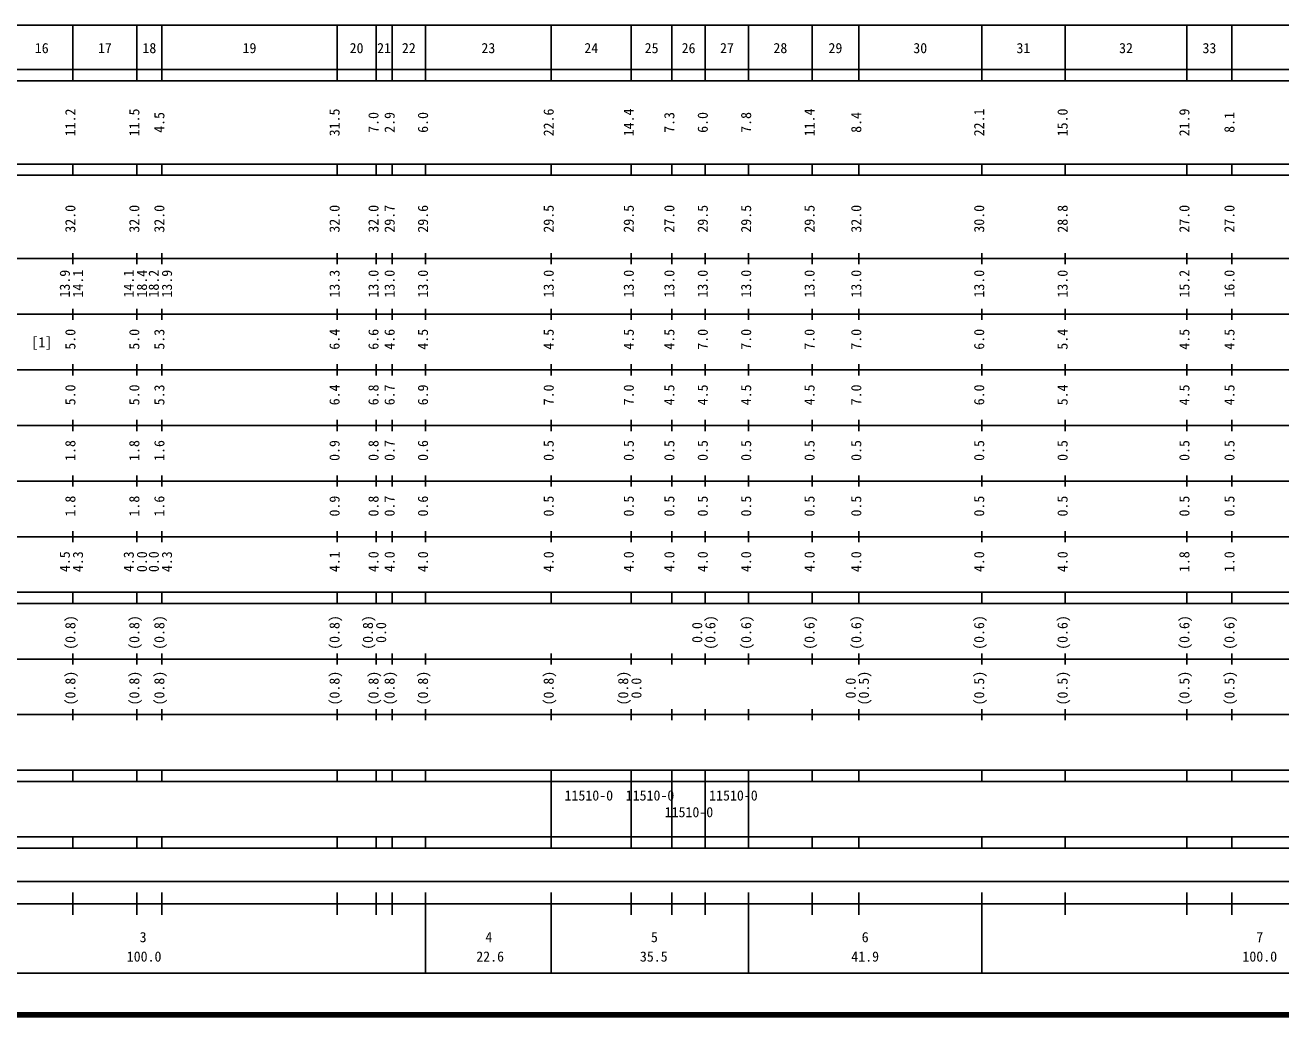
# Model space of a CAD drawing. Units: millimetres on the paper, enlarged 1000 times. Extents: x 40000 to 680000, y 20000 to 380000.
# Drawn here: x 296009 to 521795, y 20000 to 198000 of the extents above; entities that cross this region are included whole.
import ezdxf
from ezdxf.enums import TextEntityAlignment as Align

# ---------------------------------------------------------------- set-up
doc = ezdxf.new("R2010")
doc.units = ezdxf.units.MM
doc.header["$LTSCALE"] = 1000
doc.layers.add('M-TTL', color=2, linetype='Continuous', lineweight=140)
doc.layers.add('M-TTL-BAND', color=7, linetype='Continuous', lineweight=25)
doc.styles.add('ＭＳ ゴシック', font='')
doc.styles.get('ＭＳ ゴシック').set_extended_font_data('MS Gothic')

msp = doc.modelspace()

# ---------------------------------------------------------------- linework, layer by layer
at = {"layer": 'M-TTL'}
msp.add_line((40000, 20000), (680000, 20000), dxfattribs=at)
at = {"layer": 'M-TTL-BAND'}
for p, q in [((68000, 198000), (579000, 198000)), ((304600, 188000), (304600, 198000)), ((316100, 188000), (316100, 198000)), ((320600, 188000), (320600, 198000)), ((352100, 188000), (352100, 198000)), ((359100, 188000), (359100, 198000)), ((362000, 188000), (362000, 198000)), ((368000, 188000), (368000, 198000)), ((390600, 188000), (390600, 198000)), ((405000, 188000), (405000, 198000)), ((412300, 188000), (412300, 198000)), ((418300, 188000), (418300, 198000)), ((426100, 188000), (426100, 198000)), ((437500, 188000), (437500, 198000)), ((445900, 188000), (445900, 198000)), ((468000, 188000), (468000, 198000)), ((483000, 188000), (483000, 198000)), ((504900, 188000), (504900, 198000)), ((513000, 188000), (513000, 198000)), ((40000, 190000), (579000, 190000)), ((40000, 188000), (579000, 188000)), ((40000, 173000), (579000, 173000)), ((304600, 171000), (304600, 173000)), ((316100, 171000), (316100, 173000)), ((320600, 171000), (320600, 173000)), ((352100, 171000), (352100, 173000)), ((359100, 171000), (359100, 173000)), ((362000, 171000), (362000, 173000)), ((368000, 171000), (368000, 173000)), ((390600, 171000), (390600, 173000)), ((405000, 171000), (405000, 173000)), ((412300, 171000), (412300, 173000)), ((418300, 171000), (418300, 173000)), ((426100, 171000), (426100, 173000)), ((437500, 171000), (437500, 173000)), ((445900, 171000), (445900, 173000)), ((468000, 171000), (468000, 173000)), ((483000, 171000), (483000, 173000)), ((504900, 171000), (504900, 173000)), ((513000, 171000), (513000, 173000)), ((40000, 171000), (579000, 171000)), ((40000, 156000), (579000, 156000)), ((304600, 155000), (304600, 157000)), ((316100, 155000), (316100, 157000)), ((320600, 155000), (320600, 157000)), ((352100, 155000), (352100, 157000)), ((359100, 155000), (359100, 157000)), ((362000, 155000), (362000, 157000)), ((368000, 155000), (368000, 157000)), ((390600, 155000), (390600, 157000)), ((405000, 155000), (405000, 157000)), ((412300, 155000), (412300, 157000)), ((418300, 155000), (418300, 157000)), ((426100, 155000), (426100, 157000)), ((437500, 155000), (437500, 157000)), ((445900, 155000), (445900, 157000)), ((468000, 155000), (468000, 157000)), ((483000, 155000), (483000, 157000)), ((504900, 155000), (504900, 157000)), ((513000, 155000), (513000, 157000)), ((304600, 145000), (304600, 147000)), ((316100, 145000), (316100, 147000)), ((320600, 145000), (320600, 147000)), ((352100, 145000), (352100, 147000)), ((359100, 145000), (359100, 147000)), ((362000, 145000), (362000, 147000)), ((368000, 145000), (368000, 147000)), ((390600, 145000), (390600, 147000)), ((405000, 145000), (405000, 147000)), ((412300, 145000), (412300, 147000)), ((418300, 145000), (418300, 147000)), ((426100, 145000), (426100, 147000)), ((437500, 145000), (437500, 147000)), ((445900, 145000), (445900, 147000)), ((468000, 145000), (468000, 147000)), ((483000, 145000), (483000, 147000)), ((504900, 145000), (504900, 147000)), ((513000, 145000), (513000, 147000)), ((46000, 146000), (579000, 146000)), ((52000, 136000), (579000, 136000)), ((304600, 135000), (304600, 137000)), ((316100, 135000), (316100, 137000)), ((320600, 135000), (320600, 137000)), ((352100, 135000), (352100, 137000)), ((359100, 135000), (359100, 137000)), ((362000, 135000), (362000, 137000)), ((368000, 135000), (368000, 137000)), ((390600, 135000), (390600, 137000)), ((405000, 135000), (405000, 137000)), ((412300, 135000), (412300, 137000)), ((418300, 135000), (418300, 137000)), ((426100, 135000), (426100, 137000)), ((437500, 135000), (437500, 137000)), ((445900, 135000), (445900, 137000)), ((468000, 135000), (468000, 137000)), ((483000, 135000), (483000, 137000)), ((504900, 135000), (504900, 137000)), ((513000, 135000), (513000, 137000)), ((304600, 125000), (304600, 127000)), ((316100, 125000), (316100, 127000)), ((320600, 125000), (320600, 127000)), ((352100, 125000), (352100, 127000)), ((359100, 125000), (359100, 127000)), ((362000, 125000), (362000, 127000)), ((368000, 125000), (368000, 127000)), ((390600, 125000), (390600, 127000)), ((405000, 125000), (405000, 127000)), ((412300, 125000), (412300, 127000)), ((418300, 125000), (418300, 127000)), ((426100, 125000), (426100, 127000)), ((437500, 125000), (437500, 127000)), ((445900, 125000), (445900, 127000)), ((468000, 125000), (468000, 127000)), ((483000, 125000), (483000, 127000)), ((504900, 125000), (504900, 127000)), ((513000, 125000), (513000, 127000)), ((46000, 126000), (579000, 126000)), ((52000, 116000), (579000, 116000)), ((304600, 115000), (304600, 117000)), ((316100, 115000), (316100, 117000)), ((320600, 115000), (320600, 117000)), ((352100, 115000), (352100, 117000)), ((359100, 115000), (359100, 117000)), ((362000, 115000), (362000, 117000)), ((368000, 115000), (368000, 117000)), ((390600, 115000), (390600, 117000)), ((405000, 115000), (405000, 117000)), ((412300, 115000), (412300, 117000)), ((418300, 115000), (418300, 117000)), ((426100, 115000), (426100, 117000)), ((437500, 115000), (437500, 117000)), ((445900, 115000), (445900, 117000)), ((468000, 115000), (468000, 117000)), ((483000, 115000), (483000, 117000)), ((504900, 115000), (504900, 117000)), ((513000, 115000), (513000, 117000)), ((304600, 105000), (304600, 107000)), ((316100, 105000), (316100, 107000)), ((320600, 105000), (320600, 107000)), ((352100, 105000), (352100, 107000)), ((359100, 105000), (359100, 107000)), ((362000, 105000), (362000, 107000)), ((368000, 105000), (368000, 107000)), ((390600, 105000), (390600, 107000)), ((405000, 105000), (405000, 107000)), ((412300, 105000), (412300, 107000)), ((418300, 105000), (418300, 107000)), ((426100, 105000), (426100, 107000)), ((437500, 105000), (437500, 107000)), ((445900, 105000), (445900, 107000)), ((468000, 105000), (468000, 107000)), ((483000, 105000), (483000, 107000)), ((504900, 105000), (504900, 107000)), ((513000, 105000), (513000, 107000)), ((46000, 106000), (579000, 106000)), ((40000, 96000), (579000, 96000)), ((304600, 94000), (304600, 96000)), ((316100, 94000), (316100, 96000)), ((320600, 94000), (320600, 96000)), ((352100, 94000), (352100, 96000)), ((359100, 94000), (359100, 96000)), ((362000, 94000), (362000, 96000)), ((368000, 94000), (368000, 96000)), ((390600, 94000), (390600, 96000)), ((405000, 94000), (405000, 96000)), ((412300, 94000), (412300, 96000)), ((418300, 94000), (418300, 96000)), ((426100, 94000), (426100, 96000)), ((437500, 94000), (437500, 96000)), ((445900, 94000), (445900, 96000)), ((468000, 94000), (468000, 96000)), ((483000, 94000), (483000, 96000)), ((504900, 94000), (504900, 96000)), ((513000, 94000), (513000, 96000)), ((40000, 94000), (579000, 94000)), ((49000, 84000), (579000, 84000)), ((304600, 83000), (304600, 85000)), ((316100, 83000), (316100, 85000)), ((320600, 83000), (320600, 85000)), ((352100, 83000), (352100, 85000)), ((359100, 83000), (359100, 85000)), ((362000, 83000), (362000, 85000)), ((368000, 83000), (368000, 85000)), ((390600, 83000), (390600, 85000)), ((405000, 83000), (405000, 85000)), ((412300, 83000), (412300, 85000)), ((418300, 83000), (418300, 85000)), ((426100, 83000), (426100, 85000)), ((437500, 83000), (437500, 85000)), ((445900, 83000), (445900, 85000)), ((468000, 83000), (468000, 85000)), ((483000, 83000), (483000, 85000)), ((504900, 83000), (504900, 85000)), ((513000, 83000), (513000, 85000)), ((304600, 73000), (304600, 75000)), ((316100, 73000), (316100, 75000)), ((320600, 73000), (320600, 75000)), ((352100, 73000), (352100, 75000)), ((359100, 73000), (359100, 75000)), ((362000, 73000), (362000, 75000)), ((368000, 73000), (368000, 75000)), ((390600, 73000), (390600, 75000)), ((405000, 73000), (405000, 75000)), ((412300, 73000), (412300, 75000)), ((418300, 73000), (418300, 75000)), ((426100, 73000), (426100, 75000)), ((437500, 73000), (437500, 75000)), ((445900, 73000), (445900, 75000)), ((468000, 73000), (468000, 75000)), ((483000, 73000), (483000, 75000)), ((504900, 73000), (504900, 75000)), ((513000, 73000), (513000, 75000)), ((40000, 74000), (579000, 74000)), ((40000, 64000), (579000, 64000)), ((304600, 62000), (304600, 64000)), ((316100, 62000), (316100, 64000)), ((320600, 62000), (320600, 64000)), ((352100, 62000), (352100, 64000)), ((359100, 62000), (359100, 64000)), ((362000, 62000), (362000, 64000)), ((368000, 62000), (368000, 64000)), ((390600, 62000), (390600, 64000)), ((405000, 62000), (405000, 64000)), ((412300, 62000), (412300, 64000)), ((418300, 62000), (418300, 64000)), ((426100, 62000), (426100, 64000)), ((437500, 62000), (437500, 64000)), ((445900, 62000), (445900, 64000)), ((468000, 62000), (468000, 64000)), ((483000, 62000), (483000, 64000)), ((504900, 62000), (504900, 64000)), ((513000, 62000), (513000, 64000)), ((40000, 62000), (579000, 62000)), ((390600, 52000), (390600, 62000)), ((390600, 52000), (390600, 62000)), ((405000, 52000), (405000, 62000)), ((405000, 52000), (405000, 62000)), ((412300, 52000), (412300, 62000)), ((412300, 52000), (412300, 62000)), ((418300, 52000), (418300, 62000)), ((418300, 52000), (418300, 62000)), ((426100, 52000), (426100, 62000)), ((40000, 52000), (579000, 52000)), ((304600, 50000), (304600, 52000)), ((316100, 50000), (316100, 52000)), ((320600, 50000), (320600, 52000)), ((352100, 50000), (352100, 52000)), ((359100, 50000), (359100, 52000)), ((362000, 50000), (362000, 52000)), ((368000, 50000), (368000, 52000)), ((390600, 50000), (390600, 52000)), ((405000, 50000), (405000, 52000)), ((412300, 50000), (412300, 52000)), ((418300, 50000), (418300, 52000)), ((426100, 50000), (426100, 52000)), ((437500, 50000), (437500, 52000)), ((445900, 50000), (445900, 52000)), ((468000, 50000), (468000, 52000)), ((483000, 50000), (483000, 52000)), ((504900, 50000), (504900, 52000)), ((513000, 50000), (513000, 52000)), ((40000, 50000), (579000, 50000)), ((71000, 44000), (565000, 44000)), ((304600, 38000), (304600, 42000)), ((316100, 37999), (316100, 42000)), ((320600, 38000), (320600, 42000)), ((352100, 38000), (352100, 42000)), ((359100, 38000), (359100, 42000)), ((362000, 38000), (362000, 42000)), ((368000, 27500), (368000, 42000)), ((390600, 27534), (390600, 42000)), ((405000, 38000), (405000, 42000)), ((412300, 38000), (412300, 42000)), ((418300, 38000), (418300, 42000)), ((426100, 27500), (426100, 42000)), ((437500, 38000), (437500, 42000)), ((445900, 38000), (445900, 42000)), ((468000, 27500), (468000, 42000)), ((483000, 38000), (483000, 42000)), ((504900, 38000), (504900, 42000)), ((513000, 38000), (513000, 42000)), ((40000, 40000), (579000, 40000)), ((68000, 27500), (579000, 27500))]:
    msp.add_line(p, q, dxfattribs=at)

# ---------------------------------------------------------------- texts
at = {"layer": 'M-TTL-BAND', "style": 'ＭＳ ゴシック'}
for s, p in [('16', (299000, 192405)), ('17', (310350, 192405)), ('18', (318350, 192405)), ('19', (336350, 192405)), ('20', (355600, 192405)), ('21', (360550, 192405)), ('22', (365000, 192405)), ('23', (379300, 192405)), ('24', (397800, 192405)), ('25', (408650, 192405)), ('26', (415300, 192405)), ('27', (422200, 192405)), ('28', (431800, 192405)), ('29', (441700, 192405)), ('30', (456950, 192405)), ('31', (475500, 192405)), ('32', (493950, 192405)), ('33', (508950, 192405)), ('[1]', (299000, 139500)), ('3', (317222, 32523)), ('4', (379387, 32523)), ('5', (409157, 32523)), ('6', (447050, 32523)), ('7', (518000, 32523)), ('100.0', (317404, 29033)), ('22.6', (379620, 29033)), ('35.5', (409040, 29033)), ('41.9', (447050, 29033)), ('100.0', (518000, 29033))]:
    msp.add_text(s, height=1833, dxfattribs=at).set_placement(p, align=Align.BOTTOM_CENTER)
for s, p in [('14.4', (406000, 180500)), ('11.4', (438500, 180500)), ('11.2', (305600, 180500)), ('11.5', (317100, 180500)), ('4.5', (321600, 180500)), ('31.5', (353100, 180500)), ('7.0', (360100, 180500)), ('2.9', (363000, 180500)), ('6.0', (369000, 180500)), ('22.6', (391600, 180500)), ('7.3', (413300, 180500)), ('6.0', (419300, 180500)), ('7.8', (427100, 180500)), ('8.4', (446900, 180500)), ('22.1', (469000, 180500)), ('15.0', (484000, 180500)), ('21.9', (505900, 180500)), ('8.1', (514000, 180500)), ('32.0', (305600, 163174)), ('32.0', (317100, 163174)), ('32.0', (321600, 163174)), ('32.0', (353100, 163174)), ('32.0', (360100, 163174)), ('29.7', (363000, 163174)), ('29.6', (369000, 163174)), ('29.5', (391600, 163174)), ('29.5', (406000, 163174)), ('27.0', (413300, 163174)), ('29.5', (419300, 163174)), ('29.5', (427100, 163174)), ('29.5', (438500, 163174)), ('32.0', (446900, 163174)), ('30.0', (469000, 163174)), ('28.8', (484000, 163174)), ('27.0', (505900, 163174)), ('27.0', (514000, 163174)), ('13.9', (304600, 151500)), ('14.1', (306970, 151500)), ('14.1', (316100, 151500)), ('18.4', (318470, 151500)), ('18.2', (320600, 151500)), ('13.9', (322970, 151500)), ('13.3', (353100, 151500)), ('13.0', (360100, 151500)), ('13.0', (363000, 151500)), ('13.0', (369000, 151500)), ('13.0', (391600, 151500)), ('13.0', (406000, 151500)), ('13.0', (413300, 151500)), ('13.0', (419300, 151500)), ('13.0', (427100, 151500)), ('13.0', (438500, 151500)), ('13.0', (446900, 151500)), ('13.0', (469000, 151500)), ('13.0', (484000, 151500)), ('15.2', (505900, 151500)), ('16.0', (514000, 151500)), ('5.0', (305600, 141500)), ('5.0', (317100, 141500)), ('5.3', (321600, 141500)), ('6.4', (353100, 141500)), ('6.6', (360100, 141500)), ('4.6', (363000, 141500)), ('4.5', (369000, 141500)), ('4.5', (391600, 141500)), ('4.5', (406000, 141500)), ('4.5', (413300, 141500)), ('7.0', (419300, 141500)), ('7.0', (427100, 141500)), ('7.0', (438500, 141500)), ('7.0', (446900, 141500)), ('6.0', (469000, 141500)), ('5.4', (484000, 141500)), ('4.5', (505900, 141500)), ('4.5', (514000, 141500)), ('5.0', (305600, 131500)), ('5.0', (317100, 131500)), ('6.4', (353100, 131500)), ('6.8', (360100, 131500)), ('6.7', (363000, 131500)), ('6.9', (369000, 131500)), ('7.0', (391600, 131500)), ('7.0', (406000, 131500)), ('4.5', (413300, 131500)), ('4.5', (419300, 131500)), ('4.5', (427100, 131500)), ('4.5', (438500, 131500)), ('7.0', (446900, 131500)), ('6.0', (469000, 131500)), ('5.4', (484000, 131500)), ('4.5', (505900, 131500)), ('4.5', (514000, 131500)), ('5.3', (321600, 131500)), ('1.8', (305600, 121500)), ('1.8', (317100, 121500)), ('1.6', (321600, 121500)), ('0.9', (353100, 121500)), ('0.8', (360100, 121500)), ('0.7', (363000, 121500)), ('0.6', (369000, 121500)), ('0.5', (391600, 121500)), ('0.5', (406000, 121500)), ('0.5', (413300, 121500)), ('0.5', (419300, 121500)), ('0.5', (427100, 121500)), ('0.5', (438500, 121500)), ('0.5', (446900, 121500)), ('0.5', (469000, 121500)), ('0.5', (484000, 121500)), ('0.5', (505900, 121500)), ('0.5', (514000, 121500)), ('1.8', (305600, 111500)), ('1.8', (317100, 111500)), ('1.6', (321600, 111500)), ('0.9', (353100, 111500)), ('0.8', (360100, 111500)), ('0.7', (363000, 111500)), ('0.6', (369000, 111500)), ('0.5', (391600, 111500)), ('0.5', (406000, 111500)), ('0.5', (413300, 111500)), ('0.5', (419300, 111500)), ('0.5', (427100, 111500)), ('0.5', (438500, 111500)), ('0.5', (446900, 111500)), ('0.5', (469000, 111500)), ('0.5', (484000, 111500)), ('0.5', (505900, 111500)), ('0.5', (514000, 111500)), ('4.5', (304600, 101500)), ('4.3', (306970, 101500)), ('4.3', (316100, 101500)), ('0.0', (318470, 101500)), ('0.0', (320600, 101500)), ('4.3', (322970, 101500)), ('4.1', (353100, 101500)), ('4.0', (360100, 101500)), ('4.0', (363000, 101500)), ('4.0', (369000, 101500)), ('4.0', (391600, 101500)), ('4.0', (406000, 101500)), ('4.0', (413300, 101500)), ('4.0', (419300, 101500)), ('4.0', (427100, 101500)), ('4.0', (438500, 101500)), ('4.0', (446900, 101500)), ('4.0', (469000, 101500)), ('4.0', (484000, 101500)), ('1.8', (505900, 101500)), ('1.0', (514000, 101500)), ('(0.8)', (305600, 88764)), ('(0.8)', (317100, 88764)), ('(0.8)', (321600, 88764)), ('(0.8)', (353100, 88764)), ('(0.8)', (359100, 88764)), ('0.0', (361470, 88764)), ('0.0', (418300, 88764)), ('(0.6)', (420670, 88764)), ('(0.6)', (427100, 88764)), ('(0.6)', (438500, 88764)), ('(0.6)', (446900, 88764)), ('(0.6)', (469000, 88764)), ('(0.6)', (484000, 88764)), ('(0.6)', (505900, 88764)), ('(0.6)', (514000, 88764)), ('(0.8)', (305600, 78764)), ('(0.8)', (317100, 78764)), ('(0.8)', (321600, 78764)), ('(0.8)', (353100, 78764)), ('(0.8)', (360100, 78764)), ('(0.8)', (363000, 78764)), ('(0.8)', (369000, 78764)), ('(0.8)', (391600, 78764)), ('(0.8)', (405000, 78764)), ('(0.5)', (448270, 78764)), ('(0.5)', (469000, 78764)), ('(0.5)', (484000, 78764)), ('(0.5)', (505900, 78764)), ('(0.5)', (514000, 78764)), ('0.0', (407370, 78764)), ('0.0', (445900, 78764))]:
    msp.add_text(s, height=1833, rotation=90, dxfattribs=at).set_placement(p, align=Align.BOTTOM_CENTER)
for p in [(393000, 58000), (404000, 58000), (419000, 58000), (411000, 55000)]:
    msp.add_text('11510-0', height=1833, dxfattribs=at).set_placement(p, align=Align.BOTTOM_LEFT)

doc.saveas('drawing.dxf')
